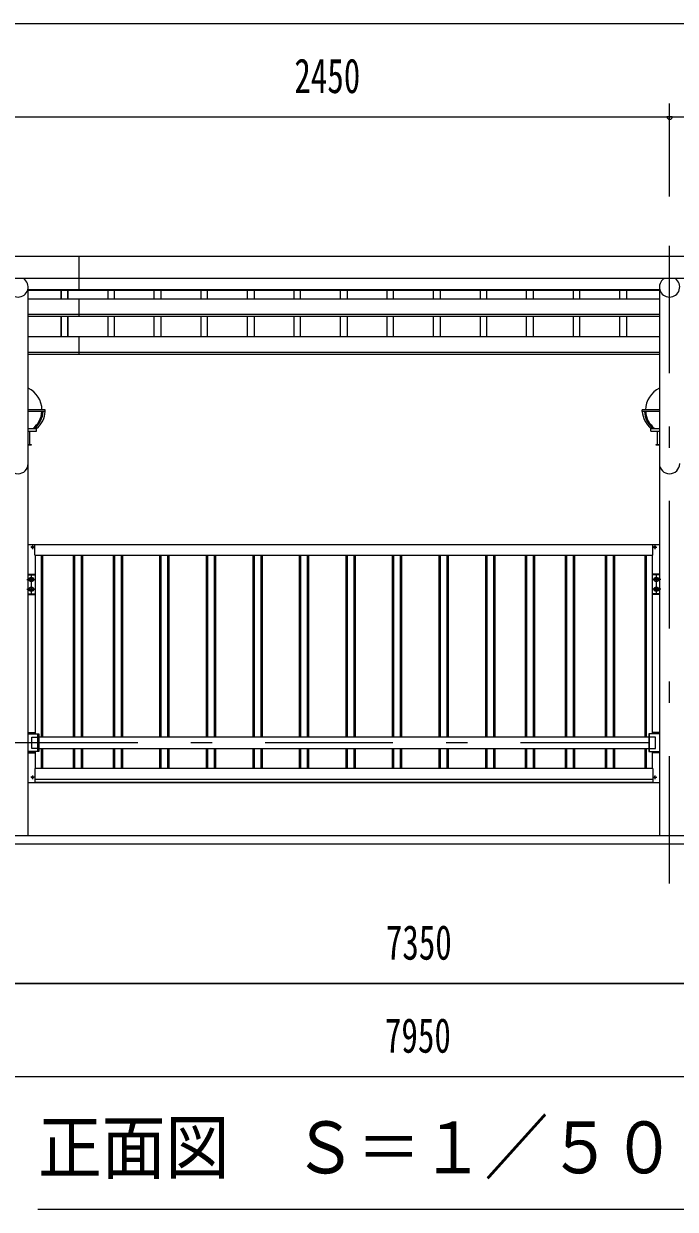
# Model space of a CAD drawing. Units: millimetres, scale not verified, with parts at other scales. Extents: x -23102 to 23102, y -10150 to 10150.
# Drawn here: x -989 to 1461, y 470 to 4930 of the extents above; entities that cross this region are included whole.
import ezdxf
from ezdxf.enums import TextEntityAlignment as Align

# ---------------------------------------------------------------- set-up
doc = ezdxf.new("R2010")
doc.units = ezdxf.units.MM
doc.header["$LTSCALE"] = 40
doc.linetypes.add('USER3', pattern=[24, 12, -5, 2, -5])
for name, color, linetype, lineweight in [('0-0_0', 7, 'Continuous', 18), ('0-2_1-0BOLD', 7, 'Continuous', 18), ('0-3_1-2CENTER', 3, 'USER3', 18), ('0-4_1-4THIN', 4, 'Continuous', 18), ('0-5_1-5DIM', 3, 'Continuous', 18)]:
    doc.layers.add(name, color=color, linetype=linetype, lineweight=lineweight)
doc.styles.add('ＭＳ ゴシック', font='')
doc.styles.get('ＭＳ ゴシック').set_extended_font_data('MS Gothic')

msp = doc.modelspace()

# ---------------------------------------------------------------- linework, layer by layer
at = {"layer": '0-0_0'}
for p, q in [((-907.95, 3476.97), (-972.3, 3476.97)), ((-907.95, 3470.97), (-972.3, 3470.97)), ((-907.95, 3470.97), (-907.95, 3476.97)), ((1401.4, 3476.97), (1337.05, 3476.97)), ((1337.05, 3470.97), (1337.05, 3476.97)), ((1401.4, 3470.97), (1337.05, 3470.97)), ((-972.3, 3406.97), (-940.45, 3406.97)), ((-972.3, 3396.97), (-940.45, 3396.97)), ((-965.45, 3346.97), (-965.45, 3396.97)), ((-940.45, 3396.97), (-940.45, 3406.97)), ((1369.55, 3396.97), (1401.4, 3396.97)), ((1394.55, 3346.97), (1394.55, 3396.97)), ((-972.3, 3346.97), (-965.45, 3346.97)), ((1394.55, 3346.97), (1401.4, 3346.97))]:
    msp.add_line(p, q, dxfattribs=at)
msp.add_lwpolyline([(1369.55, 3396.97), (1369.55, 3406.97), (1401.4, 3406.97)], dxfattribs=at)
for centre, start, end in [((-1010.45, 3476.97), 0, 64.91913), ((1439.55, 3476.97), 115.07964, 180), ((-1010.45, 3476.97), 308.94244, 356.17745), ((1439.55, 3476.97), 183.82255, 231.05756)]:
    msp.add_arc(centre, 90, start, end, dxfattribs=at)
for centre, major_axis, start_param, end_param in [((-1018.45, 3476.97), (-102.47, 6.5), 2.3796996, 3.146893), ((-1010.45, 3476.97), (-102.47, 6.5), 2.3796996, 3.146893), ((1439.55, 3476.97), (102.47, 6.5), 3.1362923, 3.9034857), ((1447.55, 3476.97), (102.47, 6.5), 3.1362923, 3.9034857)]:
    msp.add_ellipse(centre, major_axis=major_axis, ratio=0.92312, start_param=start_param, end_param=end_param, dxfattribs=at)
at = {"layer": '0-2_1-0BOLD'}
for p, q in [((-3343.45, 4054.86), (4472.55, 4054.86)), ((-780.45, 3926.47), (-780.45, 4054.86)), ((4472.55, 3971.21), (-3343.45, 3971.21)), ((-972.3, 1874.67), (-972.3, 3939.24)), ((-972.3, 3930.02), (1401.4, 3930.02)), ((1401.4, 3926.47), (-972.3, 3926.47)), ((1401.4, 3939.24), (1401.4, 1874.67)), ((-972.3, 3894.26), (1401.4, 3894.26)), ((-780.45, 3829.53), (-780.45, 3894.26)), ((1401.4, 3835.43), (-972.3, 3835.43)), ((-972.3, 3829.53), (1401.4, 3829.53)), ((1401.4, 3751.81), (-972.3, 3751.81)), ((-780.45, 3685.83), (-780.45, 3751.81)), ((-972.3, 3694.17), (1401.4, 3694.17)), ((1401.4, 3685.83), (-972.3, 3685.83)), ((-972.3, 3346.97), (-960.45, 3346.97)), ((-960.45, 3346.97), (-960.45, 3344.67)), ((1389.55, 3344.67), (1389.55, 3346.97)), ((1389.55, 3346.97), (1401.4, 3346.97)), ((-960.45, 3344.67), (-972.3, 3344.67)), ((1401.4, 3344.67), (1389.55, 3344.67)), ((-972.3, 2970.67), (1401.41, 2970.67)), ((-956.12, 2960.88), (-956.71, 2961.49)), ((-956.12, 2960.46), (-956.71, 2959.85)), ((-955.66, 2961.34), (-956.27, 2961.93)), ((-955.66, 2960.01), (-956.27, 2959.42)), ((-955.25, 2961.34), (-954.64, 2961.93)), ((-955.25, 2960.01), (-954.64, 2959.42)), ((-954.79, 2960.88), (-954.2, 2961.49)), ((-954.79, 2960.46), (-954.2, 2959.85)), ((-947.06, 2930.67), (-947.06, 2970.67)), ((1376.16, 2930.67), (1376.16, 2970.67)), ((1383.9, 2960.88), (1383.31, 2961.49)), ((1383.9, 2960.46), (1383.31, 2959.85)), ((1384.35, 2961.34), (1383.74, 2961.93)), ((1384.35, 2960.01), (1383.74, 2959.42)), ((1384.77, 2961.34), (1385.38, 2961.93)), ((1384.77, 2960.01), (1385.38, 2959.42)), ((1385.23, 2960.88), (1385.82, 2961.49)), ((1385.23, 2960.46), (1385.82, 2959.85)), ((-947.05, 2930.67), (1376.16, 2930.67)), ((-945.46, 2930.67), (-945.46, 2257.67)), ((1374.56, 2930.67), (1374.56, 2257.67)), ((-972.31, 2858.67), (-945.46, 2858.67)), ((-972.31, 2856.37), (-945.46, 2856.37)), ((1401.41, 2858.67), (1374.56, 2858.67)), ((1401.41, 2856.37), (1374.56, 2856.37)), ((-960.46, 2846.18), (-966.96, 2842.42)), ((-966.96, 2842.42), (-966.96, 2834.92)), ((-960.46, 2810.18), (-966.96, 2806.42)), ((-953.96, 2842.42), (-960.46, 2846.18)), ((-953.96, 2806.42), (-960.46, 2810.18)), ((1383.06, 2842.42), (1389.56, 2846.18)), ((1383.06, 2806.42), (1389.56, 2810.18)), ((1389.56, 2846.18), (1396.06, 2842.42)), ((1389.56, 2810.18), (1396.06, 2806.42)), ((1396.06, 2842.42), (1396.06, 2834.92)), ((-972.31, 2784.97), (-945.46, 2784.97)), ((-972.31, 2782.67), (-945.46, 2782.67)), ((-966.96, 2806.42), (-966.96, 2798.92)), ((1401.41, 2784.97), (1374.56, 2784.97)), ((1401.41, 2782.67), (1374.56, 2782.67)), ((1396.06, 2806.42), (1396.06, 2798.92)), ((-972.3, 2262.67), (-945.45, 2262.67)), ((-972.3, 2260.37), (-945.45, 2260.37)), ((-957.94, 2203.32), (-957.94, 2246.02)), ((-957.94, 2246.02), (-935.49, 2246.02)), ((-935.49, 2191.67), (-935.49, 2257.67)), ((1361.4, 2246.02), (-932.29, 2246.02)), ((1364.6, 2191.67), (1364.6, 2257.67)), ((1387.05, 2246.02), (1364.6, 2246.02)), ((1401.4, 2262.67), (1374.55, 2262.67)), ((1401.4, 2260.37), (1374.55, 2260.37)), ((1387.05, 2203.32), (1387.05, 2246.02)), ((-972.3, 2188.97), (-945.45, 2188.97)), ((-972.3, 2186.67), (-945.45, 2186.67)), ((-935.49, 2203.32), (-957.94, 2203.32)), ((-945.46, 2191.67), (-945.46, 2128.07)), ((-932.29, 2203.32), (1361.4, 2203.32)), ((1364.6, 2203.32), (1387.05, 2203.32)), ((1401.4, 2188.97), (1374.55, 2188.97)), ((1401.4, 2186.67), (1374.55, 2186.67)), ((1374.56, 2191.67), (1374.56, 2128.07)), ((-947.06, 2128.07), (-947.06, 2074.67)), ((1376.16, 2128.07), (-947.05, 2128.07)), ((1376.16, 2128.07), (1376.16, 2074.67)), ((-972.3, 2074.67), (1401.41, 2074.67)), ((-956.12, 2094.88), (-956.71, 2095.49)), ((-956.12, 2094.46), (-956.71, 2093.85)), ((-955.66, 2095.34), (-956.27, 2095.93)), ((-955.66, 2094.01), (-956.27, 2093.42)), ((-955.25, 2095.34), (-954.64, 2095.93)), ((-955.25, 2094.01), (-954.64, 2093.42)), ((-954.79, 2094.88), (-954.2, 2095.49)), ((-954.79, 2094.46), (-954.2, 2093.85)), ((-947.05, 2088.07), (1376.16, 2088.07)), ((-947.05, 2076.27), (1376.16, 2076.27)), ((1383.9, 2094.88), (1383.31, 2095.49)), ((1383.9, 2094.46), (1383.31, 2093.85)), ((1384.35, 2095.34), (1383.74, 2095.93)), ((1384.35, 2094.01), (1383.74, 2093.42)), ((1384.77, 2095.34), (1385.38, 2095.93)), ((1384.77, 2094.01), (1385.38, 2093.42)), ((1385.23, 2094.88), (1385.82, 2095.49)), ((1385.23, 2094.46), (1385.82, 2093.85)), ((4539.55, 1874.67), (-3410.45, 1874.67)), ((-3560.45, 1844.67), (4689.55, 1844.67))]:
    msp.add_line(p, q, dxfattribs=at)
for points in [[(-953.96, 2842.42), (-953.96, 2834.92), (-960.46, 2831.17), (-966.96, 2834.92)], [(1383.06, 2842.42), (1383.06, 2834.92), (1389.56, 2831.17), (1396.06, 2834.92)], [(-953.96, 2806.42), (-953.96, 2798.92), (-960.46, 2795.17), (-966.96, 2798.92)], [(1383.06, 2806.42), (1383.06, 2798.92), (1389.56, 2795.17), (1396.06, 2798.92)], [(-972.3, 2257.67), (-932.29, 2257.67), (-932.29, 2191.67), (-972.3, 2191.67)], [(1401.4, 2257.67), (1361.4, 2257.67), (1361.4, 2191.67), (1401.4, 2191.67)]]:
    msp.add_lwpolyline(points, dxfattribs=at)
for centre, radius in [((-955.46, 2960.67), 3.54), ((1384.56, 2960.67), 3.54), ((-960.46, 2838.67), 8.5), ((-960.46, 2802.67), 8.5), ((-960.46, 2838.67), 6.3), ((1389.56, 2838.67), 8.5), ((1389.56, 2802.67), 8.5), ((1389.56, 2838.67), 6.3), ((-960.46, 2802.67), 6.3), ((1389.56, 2802.67), 6.3), ((-955.46, 2094.67), 3.54), ((1384.56, 2094.67), 3.54)]:
    msp.add_circle(centre, radius, dxfattribs=at)
for centre, radius, start, end in [((-1010.45, 3939.24), 38.15, 123.05154, 56.94846), ((1439.55, 3939.24), 38.15, 123.05154, 56.94846), ((-1010.45, 3274.67), 38.15, 180, 0), ((1439.55, 3274.67), 38.15, 180, 0), ((-955.46, 2960.67), 1.5, 123.11206, 146.88794), ((-955.46, 2960.67), 1.5, 213.11206, 236.88794), ((-956.34, 2960.67), 0.3, 315.99959, 44.00041), ((-955.46, 2961.55), 0.3, 225.99959, 314.00041), ((-955.46, 2959.79), 0.3, 45.99959, 134.00041), ((-954.57, 2960.67), 0.3, 135.99959, 224.00041), ((-955.46, 2960.67), 1.5, 33.11206, 56.88794), ((-955.46, 2960.67), 1.5, 303.11206, 326.88794), ((1384.56, 2960.67), 1.5, 123.11206, 146.88794), ((1384.56, 2960.67), 1.5, 213.11206, 236.88794), ((1383.68, 2960.67), 0.3, 315.99959, 44.00041), ((1384.56, 2961.55), 0.3, 225.99959, 314.00041), ((1384.56, 2959.79), 0.3, 45.99959, 134.00041), ((1385.44, 2960.67), 0.3, 135.99959, 224.00041), ((1384.56, 2960.67), 1.5, 33.11206, 56.88794), ((1384.56, 2960.67), 1.5, 303.11206, 326.88794), ((-955.46, 2094.67), 1.5, 123.11206, 146.88794), ((-955.46, 2094.67), 1.5, 213.11206, 236.88794), ((-956.34, 2094.67), 0.3, 315.99959, 44.00041), ((-955.46, 2095.55), 0.3, 225.99959, 314.00041), ((-955.46, 2093.79), 0.3, 45.99959, 134.00041), ((-954.57, 2094.67), 0.3, 135.99959, 224.00041), ((-955.46, 2094.67), 1.5, 33.11206, 56.88794), ((-955.46, 2094.67), 1.5, 303.11206, 326.88794), ((1384.56, 2094.67), 1.5, 123.11206, 146.88794), ((1384.56, 2094.67), 1.5, 213.11206, 236.88794), ((1383.68, 2094.67), 0.3, 315.99959, 44.00041), ((1384.56, 2095.55), 0.3, 225.99959, 314.00041), ((1384.56, 2093.79), 0.3, 45.99959, 134.00041), ((1385.44, 2094.67), 0.3, 135.99959, 224.00041), ((1384.56, 2094.67), 1.5, 33.11206, 56.88794), ((1384.56, 2094.67), 1.5, 303.11206, 326.88794)]:
    msp.add_arc(centre, radius, start, end, dxfattribs=at)
at = {"layer": '0-3_1-2CENTER'}
for p, q in [((1439.55, 1694.67), (1439.55, 4204.87)), ((-948.38, 2960.67), (-962.54, 2960.67)), ((-955.46, 2967.75), (-955.46, 2953.59)), ((1377.48, 2960.67), (1391.64, 2960.67)), ((1384.56, 2967.75), (1384.56, 2953.59)), ((-960.46, 2855.67), (-960.46, 2821.67)), ((1389.56, 2855.67), (1389.56, 2821.67)), ((-977.46, 2838.67), (-943.46, 2838.67)), ((-960.46, 2819.67), (-960.46, 2785.67)), ((1406.56, 2838.67), (1372.56, 2838.67)), ((1389.56, 2819.67), (1389.56, 2785.67)), ((-977.46, 2802.67), (-943.46, 2802.67)), ((1406.56, 2802.67), (1372.56, 2802.67)), ((4239.55, 2224.67), (-3110.45, 2224.67)), ((-955.46, 2101.75), (-955.46, 2087.59)), ((1384.56, 2101.75), (1384.56, 2087.59)), ((-948.38, 2094.67), (-962.54, 2094.67)), ((1377.48, 2094.67), (1391.64, 2094.67))]:
    msp.add_line(p, q, dxfattribs=at)
at = {"layer": '0-4_1-4THIN'}
for p, q in [((-847.95, 3894.26), (-847.95, 3926.47)), ((-847.95, 3926.47), (-847.95, 3894.26)), ((-822.95, 3926.47), (-822.95, 3894.26)), ((-822.95, 3894.26), (-822.95, 3926.47)), ((-672.95, 3926.47), (-672.95, 3894.26)), ((-647.95, 3894.26), (-647.95, 3926.47)), ((-497.95, 3894.26), (-497.95, 3926.47)), ((-472.95, 3926.47), (-472.95, 3894.26)), ((-322.95, 3926.47), (-322.95, 3894.26)), ((-297.95, 3894.26), (-297.95, 3926.47)), ((-147.95, 3894.26), (-147.95, 3926.47)), ((-122.95, 3926.47), (-122.95, 3894.26)), ((27.05, 3926.47), (27.05, 3894.26)), ((52.05, 3894.26), (52.05, 3926.47)), ((202.05, 3894.26), (202.05, 3926.47)), ((227.05, 3926.47), (227.05, 3894.26)), ((377.05, 3926.47), (377.05, 3894.26)), ((402.05, 3894.26), (402.05, 3926.47)), ((552.05, 3894.26), (552.05, 3926.47)), ((577.05, 3926.47), (577.05, 3894.26)), ((727.05, 3926.47), (727.05, 3894.26)), ((752.05, 3894.26), (752.05, 3926.47)), ((902.05, 3894.26), (902.05, 3926.47)), ((927.05, 3926.47), (927.05, 3894.26)), ((1077.05, 3926.47), (1077.05, 3894.26)), ((1102.05, 3894.26), (1102.05, 3926.47)), ((1252.05, 3894.26), (1252.05, 3926.47)), ((1277.05, 3926.47), (1277.05, 3894.26)), ((-847.95, 3751.81), (-847.95, 3829.53)), ((-847.95, 3829.53), (-847.95, 3751.81)), ((-822.95, 3829.53), (-822.95, 3751.81)), ((-822.95, 3751.81), (-822.95, 3829.53)), ((-672.95, 3829.53), (-672.95, 3751.81)), ((-647.95, 3751.81), (-647.95, 3829.53)), ((-497.95, 3751.81), (-497.95, 3829.53)), ((-472.95, 3829.53), (-472.95, 3751.81)), ((-322.95, 3829.53), (-322.95, 3751.81)), ((-297.95, 3751.81), (-297.95, 3829.53)), ((-147.95, 3751.81), (-147.95, 3829.53)), ((-122.95, 3829.53), (-122.95, 3751.81)), ((27.05, 3829.53), (27.05, 3751.81)), ((52.05, 3751.81), (52.05, 3829.53)), ((202.05, 3751.81), (202.05, 3829.53)), ((227.05, 3829.53), (227.05, 3751.81)), ((377.05, 3829.53), (377.05, 3751.81)), ((402.05, 3751.81), (402.05, 3829.53)), ((552.05, 3751.81), (552.05, 3829.53)), ((577.05, 3829.53), (577.05, 3751.81)), ((727.05, 3829.53), (727.05, 3751.81)), ((752.05, 3751.81), (752.05, 3829.53)), ((902.05, 3751.81), (902.05, 3829.53)), ((927.05, 3829.53), (927.05, 3751.81)), ((1077.05, 3829.53), (1077.05, 3751.81)), ((1102.05, 3751.81), (1102.05, 3829.53)), ((1252.05, 3751.81), (1252.05, 3829.53)), ((1277.05, 3829.53), (1277.05, 3751.81)), ((-922.96, 2930.67), (-922.96, 2246.02)), ((-922.95, 2930.67), (-922.95, 2246.02)), ((-917.96, 2930.67), (-917.96, 2246.02)), ((-917.95, 2930.67), (-917.95, 2246.02)), ((-802.95, 2930.67), (-802.95, 2246.02)), ((-802.94, 2930.67), (-802.94, 2246.02)), ((-797.95, 2930.67), (-797.95, 2246.02)), ((-797.94, 2930.67), (-797.94, 2246.02)), ((-772.95, 2930.67), (-772.95, 2246.02)), ((-772.94, 2930.67), (-772.94, 2246.02)), ((-767.95, 2930.67), (-767.95, 2246.02)), ((-767.94, 2930.67), (-767.94, 2246.02)), ((-652.94, 2930.67), (-652.94, 2246.02)), ((-647.94, 2930.67), (-647.94, 2246.02)), ((-622.94, 2930.67), (-622.94, 2246.02)), ((-617.94, 2930.67), (-617.94, 2246.02)), ((-477.94, 2930.67), (-477.94, 2246.02)), ((-472.94, 2930.67), (-472.94, 2246.02)), ((-447.94, 2930.67), (-447.94, 2246.02)), ((-442.94, 2930.67), (-442.94, 2246.02)), ((-302.94, 2930.67), (-302.94, 2246.02)), ((-297.94, 2930.67), (-297.94, 2246.02)), ((-272.94, 2930.67), (-272.94, 2246.02)), ((-267.94, 2930.67), (-267.94, 2246.02)), ((-127.94, 2930.67), (-127.94, 2246.02)), ((-122.94, 2930.67), (-122.94, 2246.02)), ((-97.94, 2930.67), (-97.94, 2246.02)), ((-92.94, 2930.67), (-92.94, 2246.02)), ((47.06, 2930.67), (47.06, 2246.02)), ((52.06, 2930.67), (52.06, 2246.02)), ((77.06, 2930.67), (77.06, 2246.02)), ((82.06, 2930.67), (82.06, 2246.02)), ((222.06, 2930.67), (222.06, 2246.02)), ((227.06, 2930.67), (227.06, 2246.02)), ((252.06, 2930.67), (252.06, 2246.02)), ((257.06, 2930.67), (257.06, 2246.02)), ((397.06, 2930.67), (397.06, 2246.02)), ((402.06, 2930.67), (402.06, 2246.02)), ((427.06, 2930.67), (427.06, 2246.02)), ((432.06, 2930.67), (432.06, 2246.02)), ((572.06, 2930.67), (572.06, 2246.02)), ((577.06, 2930.67), (577.06, 2246.02)), ((602.06, 2930.67), (602.06, 2246.02)), ((607.06, 2930.67), (607.06, 2246.02)), ((747.06, 2930.67), (747.06, 2246.02)), ((752.06, 2930.67), (752.06, 2246.02)), ((777.06, 2930.67), (777.06, 2246.02)), ((782.06, 2930.67), (782.06, 2246.02)), ((897.06, 2930.67), (897.06, 2246.02)), ((902.06, 2930.67), (902.06, 2246.02)), ((927.06, 2930.67), (927.06, 2246.02)), ((932.06, 2930.67), (932.06, 2246.02)), ((1047.06, 2930.67), (1047.06, 2246.02)), ((1052.06, 2930.67), (1052.06, 2246.02)), ((1077.06, 2930.67), (1077.06, 2246.02)), ((1082.06, 2930.67), (1082.06, 2246.02)), ((1197.06, 2930.67), (1197.06, 2246.02)), ((1202.06, 2930.67), (1202.06, 2246.02)), ((1227.06, 2930.67), (1227.06, 2246.02)), ((1232.06, 2930.67), (1232.06, 2246.02)), ((1347.06, 2930.67), (1347.06, 2246.02)), ((1347.06, 2930.67), (1347.06, 2246.02)), ((1352.06, 2930.67), (1352.06, 2246.02)), ((1352.06, 2930.67), (1352.06, 2246.02)), ((-922.96, 2203.32), (-922.96, 2128.07)), ((-922.95, 2203.32), (-922.95, 2128.07)), ((-917.96, 2203.32), (-917.96, 2128.07)), ((-917.95, 2203.32), (-917.95, 2128.07)), ((-802.95, 2203.32), (-802.95, 2128.07)), ((-802.94, 2203.32), (-802.94, 2128.07)), ((-797.95, 2203.32), (-797.95, 2128.07)), ((-797.94, 2203.32), (-797.94, 2128.07)), ((-772.95, 2203.32), (-772.95, 2128.07)), ((-772.94, 2203.32), (-772.94, 2128.07)), ((-767.95, 2203.32), (-767.95, 2128.07)), ((-767.94, 2203.32), (-767.94, 2128.07)), ((-652.94, 2203.32), (-652.94, 2128.07)), ((-647.94, 2203.32), (-647.94, 2128.07)), ((-622.94, 2203.32), (-622.94, 2128.07)), ((-617.94, 2203.32), (-617.94, 2128.07)), ((-477.94, 2203.32), (-477.94, 2128.07)), ((-472.94, 2203.32), (-472.94, 2128.07)), ((-447.94, 2203.32), (-447.94, 2128.07)), ((-442.94, 2203.32), (-442.94, 2128.07)), ((-302.94, 2203.32), (-302.94, 2128.07)), ((-297.94, 2203.32), (-297.94, 2128.07)), ((-272.94, 2203.32), (-272.94, 2128.07)), ((-267.94, 2203.32), (-267.94, 2128.07)), ((-127.94, 2203.32), (-127.94, 2128.07)), ((-122.94, 2203.32), (-122.94, 2128.07)), ((-97.94, 2203.32), (-97.94, 2128.07)), ((-92.94, 2203.32), (-92.94, 2128.07)), ((47.06, 2203.32), (47.06, 2128.07)), ((52.06, 2203.32), (52.06, 2128.07)), ((77.06, 2203.32), (77.06, 2128.07)), ((82.06, 2203.32), (82.06, 2128.07)), ((222.06, 2203.32), (222.06, 2128.07)), ((227.06, 2203.32), (227.06, 2128.07)), ((252.06, 2203.32), (252.06, 2128.07)), ((257.06, 2203.32), (257.06, 2128.07)), ((397.06, 2203.32), (397.06, 2128.07)), ((402.06, 2203.32), (402.06, 2128.07)), ((427.06, 2203.32), (427.06, 2128.07)), ((432.06, 2203.32), (432.06, 2128.07)), ((572.06, 2203.32), (572.06, 2128.07)), ((577.06, 2203.32), (577.06, 2128.07)), ((602.06, 2203.32), (602.06, 2128.07)), ((607.06, 2203.32), (607.06, 2128.07)), ((747.06, 2203.32), (747.06, 2128.07)), ((752.06, 2203.32), (752.06, 2128.07)), ((777.06, 2203.32), (777.06, 2128.07)), ((782.06, 2203.32), (782.06, 2128.07)), ((897.06, 2203.32), (897.06, 2128.07)), ((902.06, 2203.32), (902.06, 2128.07)), ((927.06, 2203.32), (927.06, 2128.07)), ((932.06, 2203.32), (932.06, 2128.07)), ((1047.06, 2203.32), (1047.06, 2128.07)), ((1052.06, 2203.32), (1052.06, 2128.07)), ((1077.06, 2203.32), (1077.06, 2128.07)), ((1082.06, 2203.32), (1082.06, 2128.07)), ((1197.06, 2203.32), (1197.06, 2128.07)), ((1202.06, 2203.32), (1202.06, 2128.07)), ((1227.06, 2203.32), (1227.06, 2128.07)), ((1232.06, 2203.32), (1232.06, 2128.07)), ((1347.06, 2203.32), (1347.06, 2128.07)), ((1347.06, 2203.32), (1347.06, 2128.07)), ((1352.06, 2203.32), (1352.06, 2128.07)), ((1352.06, 2203.32), (1352.06, 2128.07))]:
    msp.add_line(p, q, dxfattribs=at)
at = {"layer": '0-5_1-5DIM'}
for p, q in [((4472.56, 4929.67), (-3343.45, 4929.67)), ((4472.56, 4929.67), (-3343.45, 4929.67)), ((1439.55, 4279.67), (1439.55, 4629.68)), ((-3735.95, 4579.68), (4865.06, 4579.68)), ((-1010.45, 4579.68), (1439.55, 4579.68)), ((1449.55, 4579.67), (1429.55, 4579.67)), ((1439.55, 4579.68), (4239.55, 4579.68)), ((4932.06, 1319.67), (-3802.95, 1319.67)), ((-3110.45, 1319.67), (4239.55, 1319.67)), ((-3410.45, 969.67), (4539.56, 969.67)), ((-3410.45, 969.67), (4539.56, 969.67)), ((-935.45, 469.67), (2064.56, 469.67))]:
    msp.add_line(p, q, dxfattribs=at)
msp.add_arc((1439.55, 4579.67), 10, 180, 0, dxfattribs=at)

# ---------------------------------------------------------------- texts
at = {"layer": '0-5_1-5DIM', "color": 7, "style": 'ＭＳ ゴシック'}
for s, height, width, p in [('2450', 130.2, 0.7, (28.54, 4629.67)), ('7350', 130.2, 0.7, (372.64, 1369.67)), ('7950', 130.2, 0.7, (369.22, 1019.67)), ('正面図\u3000Ｓ＝１／５０', 195.4, 0.9, (-935.45, 546.31))]:
    msp.add_text(s, height=height, dxfattribs=dict(at, width=width)).set_placement(p, align=Align.BOTTOM_LEFT)

doc.saveas('drawing.dxf')
